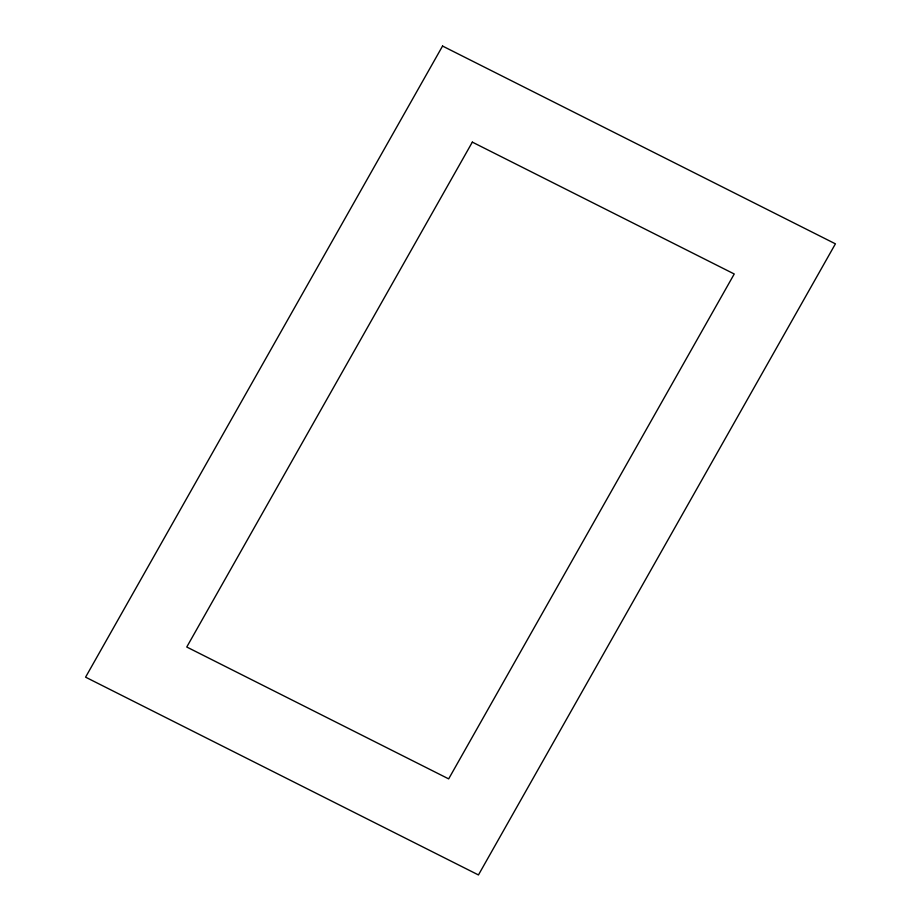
<?xml version="1.0" encoding="UTF-8"?>
<svg xmlns="http://www.w3.org/2000/svg" width="921" height="921" viewBox="0 0 921 921"><rect width="100%" height="100%" fill="white"/><g stroke="black" fill="none" stroke-linecap="round" stroke-linejoin="round"><path stroke-width="1.38" d="M442.552 46.05L85.584 677.165L478.448 874.95L835.416 243.835L442.552 46.05M472.335 142.122L186.756 647.014L448.665 778.878L734.244 273.986L472.335 142.122"/></g></svg>
